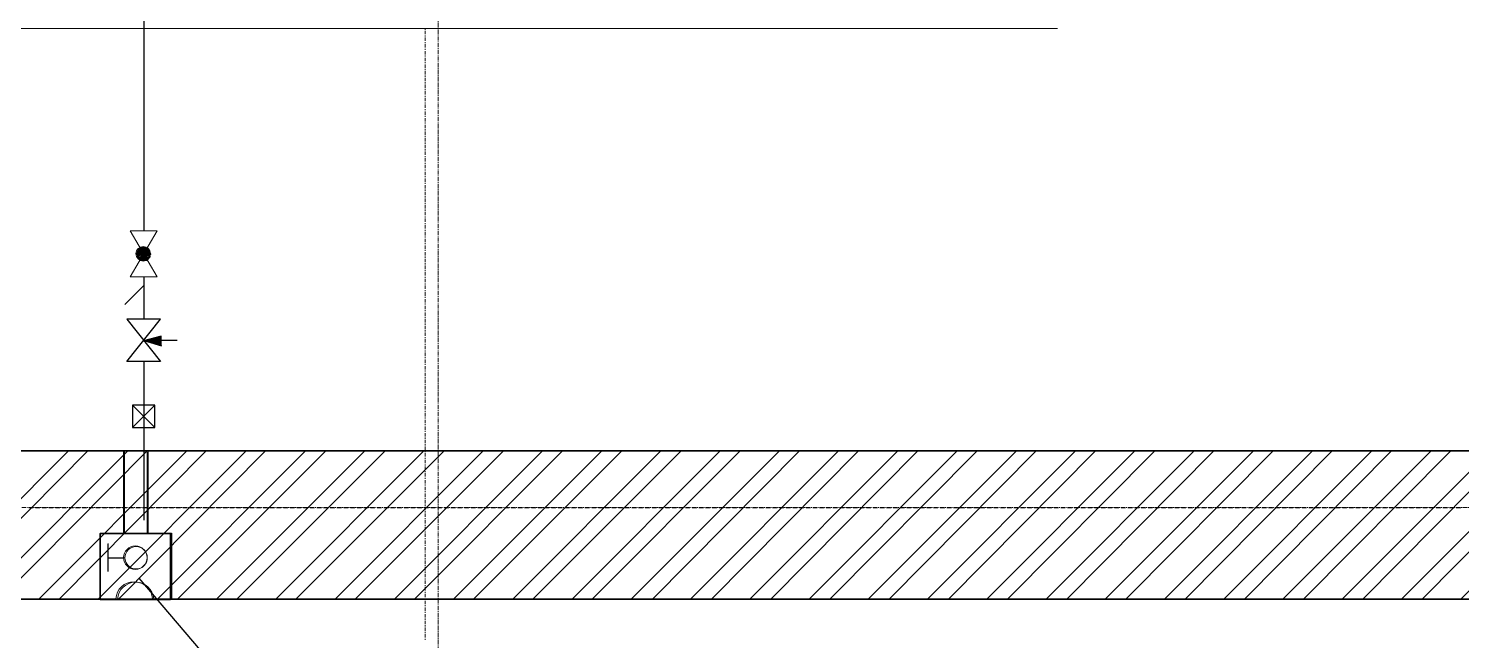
# Model space of a CAD drawing. Header units: millimetres. Extents: x -10178924 to 11692288, y -947381 to 58396.
# Drawn here: x 732853 to 738282, y -829243 to -826926 of the extents above; entities that cross this region are included whole.
import ezdxf

# ---------------------------------------------------------------- set-up
doc = ezdxf.new("R2010")
doc.units = ezdxf.units.MM
doc.linetypes.add('осевая', pattern=[50.8, 31.75, -6.35, 6.35, -6.35])
for name, color, linetype, lineweight in [('_В1', 5, 'Continuous', 9), ('PDF _0', 7, 'Continuous', 9), ('Размеры осевые', 153, 'Continuous', 9), ('Стены.1', 7, 'Continuous', 25), ('Текст 0.09', 250, 'Continuous', 5), ('ШТРИХОВКА', 252, 'Continuous', 15)]:
    doc.layers.add(name, color=color, linetype=linetype, lineweight=lineweight)
for name, color, linetype in [('_надписи_вода', 7, 'Continuous'), ('PDF __В1', 5, 'Continuous'), ('PDF __надписи_вода', 7, 'Continuous'), ('PDF _В1_Арматура', 7, 'Continuous'), ('PDF _ВК_Арматура', 3, 'Continuous'), ('PDF _ВК_В1', 5, 'Continuous'), ('PDF _Стены.1', 7, 'Continuous')]:
    doc.layers.add(name, color=color, linetype=linetype)
for name, color, linetype, true_color in [('PDF _Контур пол Подвал', 7, 'Continuous', 0xcd6928), ('PDF _Размеры осевые', 7, 'Continuous', 0x5d6970), ('PDF _штриховка', 7, 'Continuous', 0x95834a)]:
    doc.layers.add(name, color=color, linetype=linetype, true_color=true_color)

# ---------------------------------------------------------------- blocks, each defined once
blk = doc.blocks.new('A$C5282721b')
at = {"layer": 'ШТРИХОВКА', "ltscale": 100, "true_color": 0x000000, "transparency": 33554687}
h = blk.add_hatch(dxfattribs=at)
h.set_pattern_fill('ANSI31', color=18, scale=50)
h.set_pattern_definition([(45, (-79853.19, 25128.16), (-112.2532, 112.2532), [])])
h.paths.add_polyline_path([(5440.998, -31868.119), (-7386.275, -31868.119), (-7386.275, -48296.478), (61378.75, -48296.478), (61378.75, -31842.839), (41035.118, -31842.839), (41035.118, -31656.036), (40796.248, -31656.036), (40796.248, -31842.839), (40629.962, -31842.839), (40629.962, -31942.839), (40605.14, -34348.621), (40629.93, -32405.355), (39128.581, -32429.908), (40629.962, -32402.839), (40629.675, -32155.326), (39132.149, -32179.816), (39135.64, -31968.17), (38886.085, -31968.17), (38879.867, -32433.975), (40623.548, -32405.459), (40553.111, -38427.181), (40243.01, -38425.516), (40241.748, -38827.97), (43340.219, -38835.027), (43340.219, -38442.147), (40953.116, -38429.329), (41029.994, -32402.839), (54378.974, -32402.839), (54378.974, -35923.465), (54778.974, -35923.465), (54778.974, -32402.839), (60818.75, -32402.839), (60818.75, -41309.464), (60472.291, -41309.464), (60472.291, -41709.464), (60818.75, -41709.464), (60818.75, -47736.478), (44025.201, -47736.478), (44013.125, -46167.929), (43613.137, -46171.008), (43625.189, -47736.478), (27189.462, -47736.478), (27189.462, -44565.139), (26789.462, -44565.139), (26789.462, -47736.478), (10401.743, -47736.478), (10394.408, -46134.647), (9994.404, -46134.678), (10001.739, -47736.478), (-6826.275, -47736.478), (-6826.275, -41729.869), (-6530.734, -41731.097), (-6529.072, -41331.1), (-6826.275, -41329.865), (-6826.275, -32428.119), (-762.705, -32428.119), (-770.891, -36004.088), (-370.903, -36005.35), (-362.703, -32428.119), (5640.998, -32428.119), (5640.998, -31868.119)])
h.paths.add_polyline_path([(3584.804, -41373.023), (3584.804, -41773.13), (9973.974, -41799.679), (9987.536, -44634.678), (10387.54, -44634.678), (10372.735, -41401.332)], flags=17)
h.paths.add_polyline_path([(2513.142, -41768.578), (2514.803, -41368.779), (-383.184, -41356.638), (-371.114, -37407.013), (-774.123, -37406.088), (-783.181, -41354.976), (-5508.242, -41335.314), (-5509.901, -41734.604)], flags=17)
at = {"layer": '_В1', "color": 18, "true_color": 0x000000, "transparency": 33554687}
for p, q in [((10796.09, -48085.958), (10795.778, -48191.958)), ((10859.105, -48139.833), (10795.927, -48139.647))]:
    blk.add_line(p, q, dxfattribs=at)
blk.add_circle((10901.597, -48139.916), 42.492, dxfattribs=at)
blk.add_arc((10899.676, -48301.362), 68.745, 4.546329, 176.452971, dxfattribs=at)
at = {"layer": '_надписи_вода', "color": 18, "lineweight": 30, "true_color": 0x000000, "transparency": 33554687}
for p, q in [((10856.085, -47736.478), (10856.085, -48046.478)), ((10946.085, -47737.731), (10946.085, -48046.478))]:
    blk.add_line(p, q, dxfattribs=at)
for points in [[(11036.085, -48296.478), (10766.085, -48296.478), (10766.085, -48046.478), (11036.085, -48046.478)], [(10766.085, -48046.478), (11036.085, -48046.478), (11036.085, -48296.478), (10766.085, -48296.478)], [(11036.085, -48296.478), (10766.085, -48296.478), (10766.085, -48046.478), (11036.085, -48046.478)], [(11036.085, -48296.478), (10766.085, -48296.478), (10766.085, -48046.478), (11036.085, -48046.478)]]:
    blk.add_lwpolyline(points, close=True, dxfattribs=at)
at = {"layer": 'Размеры осевые', "color": 251, "linetype": 'осевая', "ltscale": 0.5, "transparency": 33554687}
for p, q in [((12046.848, -52200), (12046.848, -40100)), ((-9750, -47950), (62308.109, -47950))]:
    blk.add_line(p, q, dxfattribs=at)
at = {"layer": 'Стены.1', "color": 18, "linetype": 'Continuous', "true_color": 0x000000, "transparency": 33554687, "flags": 128}
for points in [[(26789.462, -47736.478), (10401.743, -47736.478)], [(27189.462, -48296.478), (10001.739, -48296.478)]]:
    blk.add_lwpolyline(points, dxfattribs=at)
at = {"layer": 'Текст 0.09', "color": 7, "linetype": 'ByBlock', "lineweight": -2, "ltscale": 100, "transparency": 33554687}
blk.add_lwpolyline([(10911.706, -48217.225), (11754.224, -49206.186)], dxfattribs=at)
blk.add_lwpolyline([(10911.706, -48217.225), (11754.224, -49206.186)], dxfattribs=at)
at = {"layer": 'Текст 0.09', "color": 7, "ltscale": 100, "transparency": 33554687}
blk.add_solid([(10911.683, -48217.245), (10911.589, -48217.088), (10911.729, -48217.206)], dxfattribs=at)
blk.add_solid([(10911.683, -48217.245), (10911.589, -48217.088), (10911.729, -48217.206)], dxfattribs=at)

msp = doc.modelspace()

# ---------------------------------------------------------------- linework, layer by layer
at = {"layer": 'PDF _0', "lineweight": 25}
msp.add_lwpolyline([(733246.8, -828437), (733331.4, -828437), (733331.4, -828352.3), (733246.8, -828352.3)], close=True, dxfattribs=at)
for points in [[(733246.8, -828352.3), (733331.4, -828436.9)], [(733331.4, -828352.3), (733246.8, -828436.9)]]:
    msp.add_lwpolyline(points, dxfattribs=at)
at = {"layer": 'PDF __В1', "lineweight": 9}
for points in [[(733153.6, -828877.2), (733153.6, -828983.1)], [(733217.1, -828932.3), (733153.6, -828932.3)]]:
    msp.add_lwpolyline(points, dxfattribs=at)
msp.add_circle((733257.3, -828930.1), 44.4, dxfattribs=at)
msp.add_arc((733253.1, -829091), 69.8, 4.5447, 176.4485, dxfattribs=at)
at = {"layer": 'PDF __надписи_вода', "lineweight": 30}
for points in [[(733212.9, -828525.9), (733212.9, -828839.1)], [(733301.8, -828530.1), (733301.8, -828839.1)]]:
    msp.add_lwpolyline(points, dxfattribs=at)
for points in [[(733390.7, -829088.9), (733124, -829088.9), (733124, -828839.1), (733390.7, -828839.1)], [(733124, -828839.1), (733390.7, -828839.1), (733390.7, -829088.9), (733124, -829088.9)], [(733390.7, -829088.9), (733390.7, -828839.1), (733124, -828839.1), (733124, -829088.9), (733390.7, -829088.9), (733124, -829088.9), (733124, -828839.1), (733390.7, -828839.1)]]:
    msp.add_lwpolyline(points, close=True, dxfattribs=at)
at = {"layer": 'PDF _В1_Арматура', "lineweight": 0}
for points in [[(733238.3, -827691.9), (733339.9, -827865.4), (733238.3, -827865.4)], [(733238.3, -827691.9), (733339.9, -827691.9), (733238.3, -827865.4)], [(733272.2, -827789.2), (733267.9, -827793.5), (733272.2, -827789.2)], [(733297.6, -827772.3), (733289.1, -827780.8), (733297.6, -827772.3)], [(733314.5, -827789.2), (733310.3, -827793.5), (733314.5, -827789.2)]]:
    msp.add_lwpolyline(points, dxfattribs=at)
msp.add_circle((733287, -827778.7), 27.5, dxfattribs=at)
at = {"layer": 'PDF _В1_Арматура', "transparency": 33554559}
for points in [[(733289.1, -827780.8), (733259.5, -827780.8), (733280.6, -827772.3)], [(733259.5, -827780.8), (733280.6, -827772.3), (733263.7, -827772.3)], [(733263.7, -827785), (733289.1, -827780.8), (733259.5, -827780.8)], [(733272.2, -827768.1), (733263.7, -827768.1), (733267.9, -827763.8)], [(733280.6, -827772.3), (733263.7, -827772.3), (733272.2, -827768.1)], [(733263.7, -827772.3), (733272.2, -827768.1), (733263.7, -827768.1)], [(733280.6, -827785), (733263.7, -827785), (733289.1, -827780.8)], [(733272.2, -827789.2), (733263.7, -827789.2), (733280.6, -827785)], [(733263.7, -827789.2), (733280.6, -827785), (733263.7, -827785)], [(733267.9, -827793.5), (733272.2, -827789.2), (733263.7, -827789.2)], [(733310.3, -827759.6), (733267.9, -827759.6), (733306, -827755.4)], [(733267.9, -827759.6), (733306, -827755.4), (733272.2, -827755.4)], [(733310.3, -827763.8), (733267.9, -827763.8), (733310.3, -827759.6)], [(733267.9, -827763.8), (733310.3, -827759.6), (733267.9, -827759.6)], [(733272.2, -827768.1), (733310.3, -827763.8), (733267.9, -827763.8)], [(733310.3, -827793.5), (733267.9, -827793.5), (733297.6, -827785)], [(733267.9, -827793.5), (733297.6, -827785), (733280.6, -827785)], [(733310.3, -827797.7), (733267.9, -827797.7), (733310.3, -827793.5)], [(733267.9, -827797.7), (733310.3, -827793.5), (733267.9, -827793.5)], [(733272.2, -827801.9), (733310.3, -827797.7), (733267.9, -827797.7)], [(733306, -827755.4), (733272.2, -827755.4), (733301.8, -827755.4)], [(733272.2, -827755.4), (733301.8, -827755.4), (733276.4, -827755.4)], [(733306, -827768.1), (733272.2, -827768.1), (733310.3, -827763.8)], [(733280.6, -827772.3), (733306, -827768.1), (733272.2, -827768.1)], [(733306, -827801.9), (733272.2, -827801.9), (733310.3, -827797.7)], [(733276.4, -827806.2), (733306, -827801.9), (733272.2, -827801.9)], [(733301.8, -827755.4), (733276.4, -827755.4), (733297.6, -827751.1)], [(733276.4, -827755.4), (733297.6, -827751.1), (733280.6, -827751.1)], [(733301.8, -827806.2), (733276.4, -827806.2), (733306, -827801.9)], [(733297.6, -827751.1), (733280.6, -827751.1), (733293.3, -827751.1)], [(733280.6, -827751.1), (733293.3, -827751.1), (733284.9, -827751.1)], [(733297.6, -827772.3), (733280.6, -827772.3), (733306, -827768.1)], [(733289.1, -827780.8), (733297.6, -827772.3), (733280.6, -827772.3)], [(733289.1, -827780.8), (733289.1, -827780.8), (733280.6, -827785)], [(733289.1, -827780.8), (733280.6, -827785), (733297.6, -827785)], [(733293.3, -827751.1), (733284.9, -827751.1), (733289.1, -827751.1)], [(733318.7, -827780.8), (733289.1, -827780.8), (733314.5, -827772.3)], [(733289.1, -827780.8), (733314.5, -827772.3), (733297.6, -827772.3)], [(733297.6, -827785), (733318.7, -827780.8), (733289.1, -827780.8)], [(733314.5, -827772.3), (733297.6, -827772.3), (733314.5, -827768.1)], [(733297.6, -827772.3), (733314.5, -827768.1), (733306, -827768.1)], [(733314.5, -827785), (733297.6, -827785), (733318.7, -827780.8)], [(733306, -827789.2), (733314.5, -827785), (733297.6, -827785)], [(733306, -827768.1), (733314.5, -827768.1), (733310.3, -827763.8)], [(733314.5, -827789.2), (733306, -827789.2), (733314.5, -827785)], [(733310.3, -827793.5), (733314.5, -827789.2), (733306, -827789.2)], [(733280.6, -827806.2), (733301.8, -827806.2), (733276.4, -827806.2)], [(733284.9, -827806.2), (733297.6, -827806.2), (733280.6, -827806.2)], [(733297.6, -827806.2), (733280.6, -827806.2), (733301.8, -827806.2)], [(733289.1, -827806.2), (733293.3, -827806.2), (733284.9, -827806.2)], [(733293.3, -827806.2), (733284.9, -827806.2), (733297.6, -827806.2)]]:
    msp.add_solid(points, dxfattribs=at)
at = {"layer": 'PDF _ВК_Арматура', "lineweight": 25}
for points in [[(733289.1, -827899.3), (733217.1, -827971.3)], [(733289.1, -827865.4), (733289.1, -828026.3)], [(733352.6, -828026.3), (733225.6, -828026.3)], [(733416.1, -828106.7), (733289.1, -828106.7), (733356.8, -828089.8)], [(733289.1, -828106.7), (733356.8, -828127.9)]]:
    msp.add_lwpolyline(points, dxfattribs=at)
msp.add_lwpolyline([(733225.6, -828026.3), (733352.6, -828187.2), (733225.6, -828187.2), (733352.6, -828026.3)], close=True, dxfattribs=at)
at = {"layer": 'PDF _ВК_Арматура', "transparency": 33554559}
for points in [[(733356.8, -828089.8), (733289.1, -828106.7), (733356.8, -828106.7)], [(733289.1, -828106.7), (733356.8, -828106.7), (733356.8, -828127.9)]]:
    msp.add_solid(points, dxfattribs=at)
at = {"layer": 'PDF _ВК_В1', "lineweight": 30}
for points in [[(733289.1, -821291), (733289.1, -827691.6)], [(733289.1, -828187.2), (733289.1, -828788.3)]]:
    msp.add_lwpolyline(points, dxfattribs=at)
at = {"layer": 'PDF _Контур пол Подвал', "lineweight": 9}
msp.add_lwpolyline([(736752, -826925.6), (727210.4, -826925.6)], dxfattribs=at)
at = {"layer": 'PDF _Размеры осевые', "lineweight": 9}
for points in [[(734355.9, -826929.9), (734355.9, -826925.6)], [(734355.9, -826946.8), (734355.9, -826934.1)], [(734355.9, -826955.3), (734355.9, -826951)], [(734355.9, -826972.2), (734355.9, -826959.5)], [(734355.9, -826980.7), (734355.9, -826976.4)], [(734355.9, -826997.6), (734355.9, -826984.9)], [(734355.9, -827006.1), (734355.9, -827001.8)], [(734355.9, -827023), (734355.9, -827010.3)], [(734355.9, -827031.5), (734355.9, -827027.2)], [(734355.9, -827048.4), (734355.9, -827035.7)], [(734355.9, -827056.9), (734355.9, -827052.6)], [(734355.9, -827073.8), (734355.9, -827061.1)], [(734355.9, -827082.3), (734355.9, -827078)], [(734355.9, -827099.2), (734355.9, -827086.5)], [(734355.9, -827107.7), (734355.9, -827103.4)], [(734355.9, -827124.6), (734355.9, -827111.9)], [(734355.9, -827133.1), (734355.9, -827128.8)], [(734355.9, -827150), (734355.9, -827137.3)], [(734355.9, -827158.5), (734355.9, -827154.2)], [(734355.9, -827175.4), (734355.9, -827162.7)], [(734355.9, -827183.9), (734355.9, -827179.6)], [(734355.9, -827200.8), (734355.9, -827188.1)], [(734355.9, -827209.3), (734355.9, -827205)], [(734355.9, -827226.2), (734355.9, -827213.5)], [(734355.9, -827234.7), (734355.9, -827230.4)], [(734355.9, -827251.6), (734355.9, -827238.9)], [(734355.9, -827260.1), (734355.9, -827255.8)], [(734355.9, -827277), (734355.9, -827264.3)], [(734355.9, -827285.5), (734355.9, -827281.2)], [(734355.9, -827302.4), (734355.9, -827289.7)], [(734355.9, -827310.9), (734355.9, -827306.6)], [(734355.9, -827327.8), (734355.9, -827315.1)], [(734355.9, -827336.3), (734355.9, -827332)], [(734355.9, -827353.2), (734355.9, -827340.5)], [(734355.9, -827361.7), (734355.9, -827357.4)], [(734355.9, -827378.6), (734355.9, -827365.9)], [(734355.9, -827387.1), (734355.9, -827382.8)], [(734355.9, -827404), (734355.9, -827391.3)], [(734355.9, -827412.5), (734355.9, -827408.2)], [(734355.9, -827429.4), (734355.9, -827416.7)], [(734355.9, -827437.9), (734355.9, -827433.6)], [(734355.9, -827454.8), (734355.9, -827442.1)], [(734355.9, -827463.3), (734355.9, -827459)], [(734355.9, -827480.2), (734355.9, -827467.5)], [(734355.9, -827488.7), (734355.9, -827484.4)], [(734355.9, -827505.6), (734355.9, -827492.9)], [(734355.9, -827514.1), (734355.9, -827509.8)], [(734355.9, -827531), (734355.9, -827518.3)], [(734355.9, -827539.5), (734355.9, -827535.2)], [(734355.9, -827556.4), (734355.9, -827543.7)], [(734355.9, -827564.9), (734355.9, -827560.6)], [(734355.9, -827581.8), (734355.9, -827569.1)], [(734355.9, -827590.3), (734355.9, -827586)], [(734355.9, -827607.2), (734355.9, -827594.5)], [(734355.9, -827615.7), (734355.9, -827611.4)], [(734355.9, -827632.6), (734355.9, -827619.9)], [(734355.9, -827641.1), (734355.9, -827636.8)], [(734355.9, -827658), (734355.9, -827645.3)], [(734355.9, -827666.5), (734355.9, -827662.2)], [(734355.9, -827683.4), (734355.9, -827670.7)], [(734355.9, -827691.9), (734355.9, -827687.6)], [(734355.9, -827708.8), (734355.9, -827696.1)], [(734355.9, -827717.3), (734355.9, -827713)], [(734355.9, -827734.2), (734355.9, -827721.5)], [(734355.9, -827742.7), (734355.9, -827738.4)], [(734355.9, -827759.6), (734355.9, -827746.9)], [(734355.9, -827768.1), (734355.9, -827763.8)], [(734355.9, -827785), (734355.9, -827772.3)], [(734355.9, -827793.5), (734355.9, -827789.2)], [(734355.9, -827810.4), (734355.9, -827797.7)], [(734355.9, -827818.9), (734355.9, -827814.6)], [(734355.9, -827835.8), (734355.9, -827823.1)], [(734355.9, -827844.3), (734355.9, -827840)], [(734355.9, -827861.2), (734355.9, -827848.5)], [(734355.9, -827869.7), (734355.9, -827865.4)], [(734355.9, -827886.6), (734355.9, -827873.9)], [(734355.9, -827895.1), (734355.9, -827890.8)], [(734355.9, -827912), (734355.9, -827899.3)], [(734355.9, -827920.5), (734355.9, -827916.2)], [(734355.9, -827937.4), (734355.9, -827924.7)], [(734355.9, -827945.9), (734355.9, -827941.6)], [(734355.9, -827962.8), (734355.9, -827950.1)], [(734355.9, -827971.3), (734355.9, -827967)], [(734355.9, -827988.2), (734355.9, -827975.5)], [(734355.9, -827996.7), (734355.9, -827992.4)], [(734355.9, -828013.6), (734355.9, -828000.9)], [(734355.9, -828022.1), (734355.9, -828017.8)], [(734355.9, -828039), (734355.9, -828026.3)], [(734355.9, -828047.5), (734355.9, -828043.2)], [(734355.9, -828064.4), (734355.9, -828051.7)], [(734355.9, -828072.9), (734355.9, -828068.6)], [(734355.9, -828089.8), (734355.9, -828077.1)], [(734355.9, -828098.3), (734355.9, -828094)], [(734355.9, -828115.2), (734355.9, -828102.5)], [(734355.9, -828123.7), (734355.9, -828119.4)], [(734355.9, -828140.6), (734355.9, -828127.9)], [(734355.9, -828149.1), (734355.9, -828144.8)], [(734355.9, -828166), (734355.9, -828153.3)], [(734355.9, -828174.5), (734355.9, -828170.2)], [(734355.9, -828191.4), (734355.9, -828178.7)], [(734355.9, -828199.9), (734355.9, -828195.6)], [(734355.9, -828216.8), (734355.9, -828204.1)], [(734355.9, -828225.3), (734355.9, -828221)], [(734355.9, -828242.2), (734355.9, -828229.5)], [(734355.9, -828250.7), (734355.9, -828246.4)], [(734355.9, -828267.6), (734355.9, -828254.9)], [(734355.9, -828276.1), (734355.9, -828271.9)], [(734355.9, -828293), (734355.9, -828280.3)], [(734355.9, -828301.5), (734355.9, -828297.3)], [(734355.9, -828318.4), (734355.9, -828305.7)], [(734355.9, -828326.9), (734355.9, -828322.7)], [(734355.9, -828343.8), (734355.9, -828331.1)], [(734355.9, -828352.3), (734355.9, -828348.1)], [(734355.9, -828369.2), (734355.9, -828356.5)], [(734355.9, -828377.7), (734355.9, -828373.5)], [(734355.9, -828394.6), (734355.9, -828381.9)], [(734355.9, -828403.1), (734355.9, -828398.9)], [(734355.9, -828420), (734355.9, -828407.3)], [(734355.9, -828428.5), (734355.9, -828424.3)], [(734355.9, -828445.4), (734355.9, -828432.7)], [(734355.9, -828453.9), (734355.9, -828449.7)], [(734355.9, -828470.8), (734355.9, -828458.1)], [(734355.9, -828479.3), (734355.9, -828475.1)], [(734355.9, -828496.2), (734355.9, -828483.5)], [(734355.9, -828504.7), (734355.9, -828500.5)], [(734355.9, -828521.6), (734355.9, -828508.9)], [(734355.9, -828530.1), (734355.9, -828525.9)], [(734355.9, -828547), (734355.9, -828534.3)], [(734355.9, -828555.5), (734355.9, -828551.3)], [(734355.9, -828572.4), (734355.9, -828559.7)], [(734355.9, -828580.9), (734355.9, -828576.7)], [(734355.9, -828597.8), (734355.9, -828585.1)], [(734355.9, -828606.3), (734355.9, -828602.1)], [(734355.9, -828623.2), (734355.9, -828610.5)], [(734355.9, -828631.7), (734355.9, -828627.5)], [(734355.9, -828648.6), (734355.9, -828635.9)], [(734355.9, -828657.1), (734355.9, -828652.9)], [(734355.9, -828674), (734355.9, -828661.3)], [(734355.9, -828682.5), (734355.9, -828678.3)], [(734355.9, -828699.4), (734355.9, -828686.7)], [(734355.9, -828707.9), (734355.9, -828703.7)], [(734355.9, -828724.8), (734355.9, -828712.1)], [(732853.1, -828741.8), (732870, -828741.8)], [(732874.2, -828741.8), (732874.2, -828741.8)], [(732878.5, -828741.8), (732895.4, -828741.8)], [(732899.6, -828741.8), (732899.6, -828741.8)], [(732903.9, -828741.8), (732920.8, -828741.8)], [(732925, -828741.8), (732925, -828741.8)], [(732929.3, -828741.8), (732946.2, -828741.8)], [(732950.4, -828741.8), (732950.4, -828741.8)], [(732954.7, -828741.8), (732971.6, -828741.8)], [(732975.8, -828741.8), (732975.8, -828741.8)], [(732980.1, -828741.8), (732997, -828741.8)], [(733001.2, -828741.8), (733001.2, -828741.8)], [(733005.5, -828741.8), (733022.4, -828741.8)], [(733026.6, -828741.8), (733026.6, -828741.8)], [(733030.9, -828741.8), (733047.8, -828741.8)], [(733052, -828741.8), (733052, -828741.8)], [(733056.3, -828741.8), (733073.2, -828741.8)], [(733077.4, -828741.8), (733077.4, -828741.8)], [(733081.7, -828741.8), (733098.6, -828741.8)], [(733102.8, -828741.8), (733102.8, -828741.8)], [(733107.1, -828741.8), (733124, -828741.8)], [(733128.2, -828741.8), (733128.2, -828741.8)], [(733132.5, -828741.8), (733149.4, -828741.8)], [(733153.6, -828741.8), (733153.6, -828741.8)], [(733157.9, -828741.8), (733174.8, -828741.8)], [(733179, -828741.8), (733179, -828741.8)], [(733183.3, -828741.8), (733200.2, -828741.8)], [(733204.4, -828741.8), (733204.4, -828741.8)], [(733208.7, -828741.8), (733225.6, -828741.8)], [(733229.8, -828741.8), (733229.8, -828741.8)], [(733234.1, -828741.8), (733251, -828741.8)], [(733255.2, -828741.8), (733255.2, -828741.8)], [(733259.5, -828741.8), (733276.4, -828741.8)], [(733280.6, -828741.8), (733280.6, -828741.8)], [(733284.9, -828741.8), (733301.8, -828741.8)], [(733306, -828741.8), (733306, -828741.8)], [(733310.3, -828741.8), (733327.2, -828741.8)], [(733331.4, -828741.8), (733331.4, -828741.8)], [(733335.7, -828741.8), (733352.6, -828741.8)], [(733356.8, -828741.8), (733356.8, -828741.8)], [(733361.1, -828741.8), (733378, -828741.8)], [(733382.2, -828741.8), (733382.2, -828741.8)], [(733386.5, -828741.8), (733403.4, -828741.8)], [(733407.6, -828741.8), (733407.6, -828741.8)], [(733411.9, -828741.8), (733428.8, -828741.8)], [(733433, -828741.8), (733433, -828741.8)], [(733437.3, -828741.8), (733454.2, -828741.8)], [(733458.4, -828741.8), (733458.4, -828741.8)], [(733462.7, -828741.8), (733479.6, -828741.8)], [(733483.8, -828741.8), (733483.8, -828741.8)], [(733488.1, -828741.8), (733505, -828741.8)], [(733509.2, -828741.8), (733509.2, -828741.8)], [(733513.5, -828741.8), (733530.4, -828741.8)], [(733534.6, -828741.8), (733534.6, -828741.8)], [(733538.9, -828741.8), (733555.8, -828741.8)], [(733560, -828741.8), (733560, -828741.8)], [(733564.3, -828741.8), (733581.2, -828741.8)], [(733585.4, -828741.8), (733585.4, -828741.8)], [(733589.7, -828741.8), (733606.6, -828741.8)], [(733610.8, -828741.8), (733610.8, -828741.8)], [(733615.1, -828741.8), (733632, -828741.8)], [(733636.2, -828741.8), (733636.2, -828741.8)], [(733640.5, -828741.8), (733657.4, -828741.8)], [(733661.6, -828741.8), (733661.6, -828741.8)], [(733665.9, -828741.8), (733682.8, -828741.8)], [(733687, -828741.8), (733687, -828741.8)], [(733691.3, -828741.8), (733708.2, -828741.8)], [(733712.4, -828741.8), (733712.4, -828741.8)], [(733716.7, -828741.8), (733733.6, -828741.8)], [(733737.8, -828741.8), (733737.8, -828741.8)], [(733742.1, -828741.8), (733759, -828741.8)], [(733763.2, -828741.8), (733763.2, -828741.8)], [(733767.5, -828741.8), (733784.4, -828741.8)], [(733788.6, -828741.8), (733788.6, -828741.8)], [(733792.9, -828741.8), (733809.8, -828741.8)], [(733814, -828741.8), (733814, -828741.8)], [(733818.3, -828741.8), (733835.2, -828741.8)], [(733839.4, -828741.8), (733839.4, -828741.8)], [(733843.7, -828741.8), (733860.6, -828741.8)], [(733864.8, -828741.8), (733864.8, -828741.8)], [(733869.1, -828741.8), (733886, -828741.8)], [(733890.2, -828741.8), (733890.2, -828741.8)], [(733894.5, -828741.8), (733911.4, -828741.8)], [(733915.6, -828741.8), (733915.6, -828741.8)], [(733919.9, -828741.8), (733936.8, -828741.8)], [(733941, -828741.8), (733941, -828741.8)], [(733945.3, -828741.8), (733962.2, -828741.8)], [(733966.4, -828741.8), (733966.4, -828741.8)], [(733970.7, -828741.8), (733987.6, -828741.8)], [(733991.8, -828741.8), (733991.8, -828741.8)], [(733996.1, -828741.8), (734013, -828741.8)], [(734017.2, -828741.8), (734017.2, -828741.8)], [(734021.5, -828741.8), (734038.4, -828741.8)], [(734042.6, -828741.8), (734042.6, -828741.8)], [(734046.9, -828741.8), (734063.8, -828741.8)], [(734068, -828741.8), (734068, -828741.8)], [(734072.3, -828741.8), (734089.2, -828741.8)], [(734093.4, -828741.8), (734093.4, -828741.8)], [(734097.7, -828741.8), (734114.6, -828741.8)], [(734118.8, -828741.8), (734118.8, -828741.8)], [(734123.1, -828741.8), (734140, -828741.8)], [(734144.2, -828741.8), (734144.2, -828741.8)], [(734148.5, -828741.8), (734165.4, -828741.8)], [(734169.6, -828741.8), (734169.6, -828741.8)], [(734173.9, -828741.8), (734190.8, -828741.8)], [(734195, -828741.8), (734195, -828741.8)], [(734199.3, -828741.8), (734216.2, -828741.8)], [(734220.4, -828741.8), (734220.4, -828741.8)], [(734224.7, -828741.8), (734241.6, -828741.8)], [(734245.8, -828741.8), (734245.8, -828741.8)], [(734250.1, -828741.8), (734267, -828741.8)], [(734271.2, -828741.8), (734271.2, -828741.8)], [(734275.5, -828741.8), (734292.4, -828741.8)], [(734296.6, -828741.8), (734296.6, -828741.8)], [(734300.9, -828741.8), (734317.8, -828741.8)], [(734322, -828741.8), (734322, -828741.8)], [(734326.3, -828741.8), (734343.2, -828741.8)], [(734347.4, -828741.8), (734347.4, -828741.8)], [(734351.7, -828741.8), (734368.6, -828741.8)], [(734355.9, -828733.3), (734355.9, -828729.1)], [(734355.9, -828750.2), (734355.9, -828737.5)], [(734355.9, -828758.7), (734355.9, -828754.5)], [(734355.9, -828775.6), (734355.9, -828762.9)], [(734355.9, -828784.1), (734355.9, -828779.9)], [(734372.8, -828741.8), (734372.8, -828741.8)], [(734377.1, -828741.8), (734394, -828741.8)], [(734398.2, -828741.8), (734398.2, -828741.8)], [(734402.5, -828741.8), (734419.4, -828741.8)], [(734423.6, -828741.8), (734423.6, -828741.8)], [(734427.9, -828741.8), (734444.8, -828741.8)], [(734449, -828741.8), (734449, -828741.8)], [(734453.3, -828741.8), (734470.2, -828741.8)], [(734474.4, -828741.8), (734474.4, -828741.8)], [(734478.7, -828741.8), (734495.6, -828741.8)], [(734499.8, -828741.8), (734499.8, -828741.8)], [(734504.1, -828741.8), (734521, -828741.8)], [(734525.2, -828741.8), (734525.2, -828741.8)], [(734529.5, -828741.8), (734546.4, -828741.8)], [(734550.6, -828741.8), (734550.6, -828741.8)], [(734554.9, -828741.8), (734571.8, -828741.8)], [(734576, -828741.8), (734576, -828741.8)], [(734580.3, -828741.8), (734597.2, -828741.8)], [(734601.4, -828741.8), (734601.4, -828741.8)], [(734605.7, -828741.8), (734622.6, -828741.8)], [(734626.8, -828741.8), (734626.8, -828741.8)], [(734631.1, -828741.8), (734648, -828741.8)], [(734652.2, -828741.8), (734652.2, -828741.8)], [(734656.5, -828741.8), (734673.4, -828741.8)], [(734677.6, -828741.8), (734677.6, -828741.8)], [(734681.9, -828741.8), (734698.8, -828741.8)], [(734703, -828741.8), (734703, -828741.8)], [(734707.3, -828741.8), (734724.2, -828741.8)], [(734728.4, -828741.8), (734728.4, -828741.8)], [(734732.7, -828741.8), (734749.6, -828741.8)], [(734753.8, -828741.8), (734753.8, -828741.8)], [(734758.1, -828741.8), (734775, -828741.8)], [(734779.2, -828741.8), (734779.2, -828741.8)], [(734783.5, -828741.8), (734800.4, -828741.8)], [(734804.6, -828741.8), (734804.6, -828741.8)], [(734808.9, -828741.8), (734825.8, -828741.8)], [(734830, -828741.8), (734830, -828741.8)], [(734834.3, -828741.8), (734851.2, -828741.8)], [(734855.4, -828741.8), (734855.4, -828741.8)], [(734859.7, -828741.8), (734876.6, -828741.8)], [(734880.8, -828741.8), (734880.8, -828741.8)], [(734885.1, -828741.8), (734902, -828741.8)], [(734906.2, -828741.8), (734906.2, -828741.8)], [(734910.5, -828741.8), (734927.4, -828741.8)], [(734931.6, -828741.8), (734931.6, -828741.8)], [(734935.9, -828741.8), (734952.8, -828741.8)], [(734957, -828741.8), (734957, -828741.8)], [(734961.3, -828741.8), (734978.2, -828741.8)], [(734982.4, -828741.8), (734982.4, -828741.8)], [(734986.7, -828741.8), (735003.6, -828741.8)], [(735007.8, -828741.8), (735007.8, -828741.8)], [(735012.1, -828741.8), (735029, -828741.8)], [(735033.2, -828741.8), (735033.2, -828741.8)], [(735037.5, -828741.8), (735054.4, -828741.8)], [(735058.6, -828741.8), (735058.6, -828741.8)], [(735062.9, -828741.8), (735079.8, -828741.8)], [(735084, -828741.8), (735084, -828741.8)], [(735088.3, -828741.8), (735105.2, -828741.8)], [(735109.4, -828741.8), (735109.4, -828741.8)], [(735113.7, -828741.8), (735130.6, -828741.8)], [(735134.8, -828741.8), (735134.8, -828741.8)], [(735139.1, -828741.8), (735156, -828741.8)], [(735160.2, -828741.8), (735160.2, -828741.8)], [(735164.5, -828741.8), (735181.4, -828741.8)], [(735185.6, -828741.8), (735185.6, -828741.8)], [(735189.9, -828741.8), (735206.8, -828741.8)], [(735211, -828741.8), (735211, -828741.8)], [(735215.3, -828741.8), (735232.2, -828741.8)], [(735236.4, -828741.8), (735236.4, -828741.8)], [(735240.7, -828741.8), (735257.6, -828741.8)], [(735261.8, -828741.8), (735261.8, -828741.8)], [(735266.1, -828741.8), (735283, -828741.8)], [(735287.2, -828741.8), (735287.2, -828741.8)], [(735291.5, -828741.8), (735308.4, -828741.8)], [(735312.6, -828741.8), (735312.6, -828741.8)], [(735316.9, -828741.8), (735333.8, -828741.8)], [(735338, -828741.8), (735338, -828741.8)], [(735342.3, -828741.8), (735359.2, -828741.8)], [(735363.4, -828741.8), (735363.4, -828741.8)], [(735367.7, -828741.8), (735384.6, -828741.8)], [(735388.8, -828741.8), (735388.8, -828741.8)], [(735393.1, -828741.8), (735410, -828741.8)], [(735414.2, -828741.8), (735414.2, -828741.8)], [(735418.5, -828741.8), (735435.4, -828741.8)], [(735439.6, -828741.8), (735439.6, -828741.8)], [(735443.9, -828741.8), (735460.8, -828741.8)], [(735465, -828741.8), (735465, -828741.8)], [(735469.3, -828741.8), (735486.2, -828741.8)], [(735490.4, -828741.8), (735490.4, -828741.8)], [(735494.7, -828741.8), (735511.6, -828741.8)], [(735515.8, -828741.8), (735515.8, -828741.8)], [(735520.1, -828741.8), (735537, -828741.8)], [(735541.2, -828741.8), (735541.2, -828741.8)], [(735545.5, -828741.8), (735562.4, -828741.8)], [(735566.6, -828741.8), (735566.6, -828741.8)], [(735570.9, -828741.8), (735587.8, -828741.8)], [(735592, -828741.8), (735592, -828741.8)], [(735596.3, -828741.8), (735613.2, -828741.8)], [(735617.4, -828741.8), (735617.4, -828741.8)], [(735621.7, -828741.8), (735638.6, -828741.8)], [(735642.8, -828741.8), (735642.8, -828741.8)], [(735647.1, -828741.8), (735664, -828741.8)], [(735668.2, -828741.8), (735668.2, -828741.8)], [(735672.5, -828741.8), (735689.4, -828741.8)], [(735693.6, -828741.8), (735693.6, -828741.8)], [(735697.9, -828741.8), (735714.8, -828741.8)], [(735719, -828741.8), (735719, -828741.8)], [(735723.3, -828741.8), (735740.2, -828741.8)], [(735744.4, -828741.8), (735744.4, -828741.8)], [(735748.7, -828741.8), (735765.6, -828741.8)], [(735769.8, -828741.8), (735769.8, -828741.8)], [(735774.1, -828741.8), (735791, -828741.8)], [(735795.2, -828741.8), (735795.2, -828741.8)], [(735799.5, -828741.8), (735816.4, -828741.8)], [(735820.6, -828741.8), (735820.6, -828741.8)], [(735824.9, -828741.8), (735841.8, -828741.8)], [(735846, -828741.8), (735846, -828741.8)], [(735850.3, -828741.8), (735867.2, -828741.8)], [(735871.4, -828741.8), (735871.4, -828741.8)], [(735875.7, -828741.8), (735892.6, -828741.8)], [(735896.8, -828741.8), (735896.8, -828741.8)], [(735901.1, -828741.8), (735918, -828741.8)], [(735922.2, -828741.8), (735922.2, -828741.8)], [(735926.5, -828741.8), (735943.4, -828741.8)], [(735947.6, -828741.8), (735947.6, -828741.8)], [(735951.9, -828741.8), (735968.8, -828741.8)], [(735973, -828741.8), (735973, -828741.8)], [(735977.3, -828741.8), (735994.2, -828741.8)], [(735998.4, -828741.8), (735998.4, -828741.8)], [(736002.7, -828741.8), (736019.6, -828741.8)], [(736023.8, -828741.8), (736023.8, -828741.8)], [(736028.1, -828741.8), (736045, -828741.8)], [(736049.2, -828741.8), (736049.2, -828741.8)], [(736053.5, -828741.8), (736070.4, -828741.8)], [(736074.7, -828741.8), (736074.7, -828741.8)], [(736078.9, -828741.8), (736095.8, -828741.8)], [(736100, -828741.8), (736100, -828741.8)], [(736104.3, -828741.8), (736121.2, -828741.8)], [(736125.4, -828741.8), (736125.4, -828741.8)], [(736129.7, -828741.8), (736146.6, -828741.8)], [(736150.8, -828741.8), (736150.8, -828741.8)], [(736155.1, -828741.8), (736172, -828741.8)], [(736176.2, -828741.8), (736176.2, -828741.8)], [(736180.5, -828741.8), (736197.4, -828741.8)], [(736201.6, -828741.8), (736201.6, -828741.8)], [(736205.9, -828741.8), (736222.8, -828741.8)], [(736227, -828741.8), (736227, -828741.8)], [(736231.3, -828741.8), (736248.2, -828741.8)], [(736252.4, -828741.8), (736252.4, -828741.8)], [(736256.7, -828741.8), (736273.6, -828741.8)], [(736277.8, -828741.8), (736277.8, -828741.8)], [(736282.1, -828741.8), (736299, -828741.8)], [(736303.3, -828741.8), (736303.3, -828741.8)], [(736307.5, -828741.8), (736324.4, -828741.8)], [(736328.7, -828741.8), (736328.7, -828741.8)], [(736332.9, -828741.8), (736349.8, -828741.8)], [(736354, -828741.8), (736354, -828741.8)], [(736358.3, -828741.8), (736375.2, -828741.8)], [(736379.4, -828741.8), (736379.4, -828741.8)], [(736383.7, -828741.8), (736400.6, -828741.8)], [(736404.8, -828741.8), (736404.8, -828741.8)], [(736409.1, -828741.8), (736426, -828741.8)], [(736430.2, -828741.8), (736430.2, -828741.8)], [(736434.5, -828741.8), (736451.4, -828741.8)], [(736455.6, -828741.8), (736455.6, -828741.8)], [(736459.9, -828741.8), (736476.8, -828741.8)], [(736481, -828741.8), (736481, -828741.8)], [(736485.3, -828741.8), (736502.2, -828741.8)], [(736506.5, -828741.8), (736506.5, -828741.8)], [(736510.7, -828741.8), (736527.6, -828741.8)], [(736531.9, -828741.8), (736531.9, -828741.8)], [(736536.1, -828741.8), (736553, -828741.8)], [(736557.3, -828741.8), (736557.3, -828741.8)], [(736561.5, -828741.8), (736578.4, -828741.8)], [(736582.7, -828741.8), (736582.7, -828741.8)], [(736586.9, -828741.8), (736603.8, -828741.8)], [(736608, -828741.8), (736608, -828741.8)], [(736612.3, -828741.8), (736629.2, -828741.8)], [(736633.4, -828741.8), (736633.4, -828741.8)], [(736637.7, -828741.8), (736654.6, -828741.8)], [(736658.8, -828741.8), (736658.8, -828741.8)], [(736663.1, -828741.8), (736680, -828741.8)], [(736684.2, -828741.8), (736684.2, -828741.8)], [(736688.5, -828741.8), (736705.4, -828741.8)], [(736709.7, -828741.8), (736709.7, -828741.8)], [(736713.9, -828741.8), (736730.8, -828741.8)], [(736735.1, -828741.8), (736735.1, -828741.8)], [(736739.3, -828741.8), (736756.2, -828741.8)], [(736760.5, -828741.8), (736760.5, -828741.8)], [(736764.7, -828741.8), (736781.6, -828741.8)], [(736785.9, -828741.8), (736785.9, -828741.8)], [(736790.1, -828741.8), (736807, -828741.8)], [(736811.3, -828741.8), (736811.3, -828741.8)], [(736815.5, -828741.8), (736832.4, -828741.8)], [(736836.7, -828741.8), (736836.7, -828741.8)], [(736840.9, -828741.8), (736857.8, -828741.8)], [(736862.1, -828741.8), (736862.1, -828741.8)], [(736866.3, -828741.8), (736883.2, -828741.8)], [(736887.4, -828741.8), (736887.4, -828741.8)], [(736891.7, -828741.8), (736908.6, -828741.8)], [(736912.8, -828741.8), (736912.8, -828741.8)], [(736917.1, -828741.8), (736934, -828741.8)], [(736938.3, -828741.8), (736938.3, -828741.8)], [(736942.5, -828741.8), (736959.4, -828741.8)], [(736963.7, -828741.8), (736963.7, -828741.8)], [(736967.9, -828741.8), (736984.8, -828741.8)], [(736989.1, -828741.8), (736989.1, -828741.8)], [(736993.3, -828741.8), (737010.2, -828741.8)], [(737014.5, -828741.8), (737014.5, -828741.8)], [(737018.7, -828741.8), (737035.6, -828741.8)], [(737039.9, -828741.8), (737039.9, -828741.8)], [(737044.1, -828741.8), (737061, -828741.8)], [(737065.3, -828741.8), (737065.3, -828741.8)], [(737069.5, -828741.8), (737086.4, -828741.8)], [(737090.7, -828741.8), (737090.7, -828741.8)], [(737094.9, -828741.8), (737111.8, -828741.8)], [(737116.1, -828741.8), (737116.1, -828741.8)], [(737120.3, -828741.8), (737137.2, -828741.8)], [(737141.5, -828741.8), (737141.5, -828741.8)], [(737145.7, -828741.8), (737162.6, -828741.8)], [(737166.9, -828741.8), (737166.9, -828741.8)], [(737171.1, -828741.8), (737188, -828741.8)], [(737192.3, -828741.8), (737192.3, -828741.8)], [(737196.5, -828741.8), (737213.4, -828741.8)], [(737217.7, -828741.8), (737217.7, -828741.8)], [(737221.9, -828741.8), (737238.8, -828741.8)], [(737243.1, -828741.8), (737243.1, -828741.8)], [(737247.3, -828741.8), (737264.2, -828741.8)], [(737268.5, -828741.8), (737268.5, -828741.8)], [(737272.7, -828741.8), (737289.6, -828741.8)], [(737293.9, -828741.8), (737293.9, -828741.8)], [(737298.1, -828741.8), (737315, -828741.8)], [(737319.3, -828741.8), (737319.3, -828741.8)], [(737323.5, -828741.8), (737340.4, -828741.8)], [(737344.7, -828741.8), (737344.7, -828741.8)], [(737348.9, -828741.8), (737365.8, -828741.8)], [(737370.1, -828741.8), (737370.1, -828741.8)], [(737374.3, -828741.8), (737391.2, -828741.8)], [(737395.5, -828741.8), (737395.5, -828741.8)], [(737399.7, -828741.8), (737416.6, -828741.8)], [(737420.9, -828741.8), (737420.9, -828741.8)], [(737425.1, -828741.8), (737442, -828741.8)], [(737446.3, -828741.8), (737446.3, -828741.8)], [(737450.5, -828741.8), (737467.4, -828741.8)], [(737471.7, -828741.8), (737471.7, -828741.8)], [(737475.9, -828741.8), (737492.8, -828741.8)], [(737497.1, -828741.8), (737497.1, -828741.8)], [(737501.3, -828741.8), (737518.2, -828741.8)], [(737522.5, -828741.8), (737522.5, -828741.8)], [(737526.7, -828741.8), (737543.6, -828741.8)], [(737547.9, -828741.8), (737547.9, -828741.8)], [(737552.1, -828741.8), (737569, -828741.8)], [(737573.3, -828741.8), (737573.3, -828741.8)], [(737577.5, -828741.8), (737594.4, -828741.8)], [(737598.7, -828741.8), (737598.7, -828741.8)], [(737602.9, -828741.8), (737619.8, -828741.8)], [(737624.1, -828741.8), (737624.1, -828741.8)], [(737628.3, -828741.8), (737645.2, -828741.8)], [(737649.5, -828741.8), (737649.5, -828741.8)], [(737653.7, -828741.8), (737670.6, -828741.8)], [(737674.9, -828741.8), (737674.9, -828741.8)], [(737679.1, -828741.8), (737696, -828741.8)], [(737700.3, -828741.8), (737700.3, -828741.8)], [(737704.5, -828741.8), (737721.4, -828741.8)], [(737725.7, -828741.8), (737725.7, -828741.8)], [(737729.9, -828741.8), (737746.8, -828741.8)], [(737751.1, -828741.8), (737751.1, -828741.8)], [(737755.3, -828741.8), (737772.2, -828741.8)], [(737776.5, -828741.8), (737776.5, -828741.8)], [(737780.7, -828741.8), (737797.6, -828741.8)], [(737801.9, -828741.8), (737801.9, -828741.8)], [(737806.1, -828741.8), (737823, -828741.8)], [(737827.3, -828741.8), (737827.3, -828741.8)], [(737831.5, -828741.8), (737848.4, -828741.8)], [(737852.7, -828741.8), (737852.7, -828741.8)], [(737856.9, -828741.8), (737873.8, -828741.8)], [(737878.1, -828741.8), (737878.1, -828741.8)], [(737882.3, -828741.8), (737899.2, -828741.8)], [(737903.5, -828741.8), (737903.5, -828741.8)], [(737907.7, -828741.8), (737924.6, -828741.8)], [(737928.9, -828741.8), (737928.9, -828741.8)], [(737933.1, -828741.8), (737950, -828741.8)], [(737954.3, -828741.8), (737954.3, -828741.8)], [(737958.5, -828741.8), (737975.4, -828741.8)], [(737979.7, -828741.8), (737979.7, -828741.8)], [(737983.9, -828741.8), (738000.8, -828741.8)], [(738005.1, -828741.8), (738005.1, -828741.8)], [(738009.3, -828741.8), (738026.2, -828741.8)], [(738030.5, -828741.8), (738030.5, -828741.8)], [(738034.7, -828741.8), (738051.6, -828741.8)], [(738055.9, -828741.8), (738055.9, -828741.8)], [(738060.1, -828741.8), (738077, -828741.8)], [(738081.3, -828741.8), (738081.3, -828741.8)], [(738085.5, -828741.8), (738102.4, -828741.8)], [(738106.7, -828741.8), (738106.7, -828741.8)], [(738110.9, -828741.8), (738127.8, -828741.8)], [(738132.1, -828741.8), (738132.1, -828741.8)], [(738136.3, -828741.8), (738153.2, -828741.8)], [(738157.5, -828741.8), (738157.5, -828741.8)], [(738161.7, -828741.8), (738178.6, -828741.8)], [(738182.9, -828741.8), (738182.9, -828741.8)], [(738187.1, -828741.8), (738204, -828741.8)], [(738208.3, -828741.8), (738208.3, -828741.8)], [(738212.5, -828741.8), (738229.4, -828741.8)], [(738233.7, -828741.8), (738233.7, -828741.8)], [(738237.9, -828741.8), (738254.8, -828741.8)], [(738259.1, -828741.8), (738259.1, -828741.8)], [(738263.3, -828741.8), (738280.2, -828741.8)], [(734355.9, -828801), (734355.9, -828788.3)], [(734355.9, -828809.5), (734355.9, -828805.3)], [(734355.9, -828826.4), (734355.9, -828813.7)], [(734355.9, -828834.9), (734355.9, -828830.7)], [(734355.9, -828851.8), (734355.9, -828839.1)], [(734355.9, -828860.3), (734355.9, -828856.1)], [(734355.9, -828877.2), (734355.9, -828864.5)], [(734355.9, -828885.7), (734355.9, -828881.5)], [(734355.9, -828902.6), (734355.9, -828889.9)], [(734355.9, -828911.1), (734355.9, -828906.9)], [(734355.9, -828928), (734355.9, -828915.3)], [(734355.9, -828936.5), (734355.9, -828932.3)], [(734355.9, -828953.4), (734355.9, -828940.7)], [(734355.9, -828961.9), (734355.9, -828957.7)], [(734355.9, -828978.8), (734355.9, -828966.1)], [(734355.9, -828987.3), (734355.9, -828983.1)], [(734355.9, -829004.2), (734355.9, -828991.5)], [(734355.9, -829012.7), (734355.9, -829008.5)], [(734355.9, -829029.6), (734355.9, -829016.9)], [(734355.9, -829038.1), (734355.9, -829033.9)], [(734355.9, -829055), (734355.9, -829042.3)], [(734355.9, -829063.5), (734355.9, -829059.3)], [(734355.9, -829080.4), (734355.9, -829067.7)], [(734355.9, -829088.9), (734355.9, -829084.7)], [(734355.9, -829105.8), (734355.9, -829093.1)], [(734355.9, -829114.3), (734355.9, -829110.1)], [(734355.9, -829131.2), (734355.9, -829118.5)], [(734355.9, -829139.7), (734355.9, -829135.5)], [(734355.9, -829156.6), (734355.9, -829143.9)], [(734355.9, -829165.1), (734355.9, -829160.9)], [(734355.9, -829182), (734355.9, -829169.3)], [(734355.9, -829190.5), (734355.9, -829186.3)], [(734355.9, -829207.4), (734355.9, -829194.7)], [(734355.9, -829215.9), (734355.9, -829211.7)], [(734355.9, -829232.8), (734355.9, -829220.1)], [(734355.9, -829241.3), (734355.9, -829237.1)]]:
    msp.add_lwpolyline(points, dxfattribs=at)
at = {"layer": 'PDF _Стены.1', "lineweight": 25}
for points in [[(749147.3, -828525.9), (732760.6, -828525.9)], [(749545.2, -829088.9), (732358.5, -829088.9)]]:
    msp.add_lwpolyline(points, dxfattribs=at)
at = {"layer": 'PDF _штриховка', "color": 251, "lineweight": 5, "true_color": 0x636466}
for points in [[(732518.6, -829088.9), (733077.4, -828525.9)], [(732743, -829088.9), (733301.8, -828525.9)], [(732967.4, -829088.9), (733526.1, -828525.9)], [(733191.7, -829088.9), (733750.5, -828525.9)], [(733416.1, -829088.9), (733979.1, -828525.9)], [(733640.5, -829088.9), (734203.5, -828525.9)], [(733864.8, -829088.9), (734427.8, -828525.9)], [(734089.2, -829088.9), (734652.2, -828525.9)], [(734313.6, -829088.9), (734876.6, -828525.9)], [(734537.9, -829088.9), (735101, -828525.9)], [(734762.3, -829088.9), (735325.3, -828525.9)], [(734986.7, -829088.9), (735549.7, -828525.9)], [(735215.3, -829088.9), (735774.1, -828525.9)], [(735439.6, -829088.9), (735998.4, -828525.9)], [(735664, -829088.9), (736222.8, -828525.9)], [(735888.4, -829088.9), (736447.2, -828525.9)], [(736112.7, -829088.9), (736671.5, -828525.9)], [(736337.1, -829088.9), (736895.9, -828525.9)], [(736561.5, -829088.9), (737120.3, -828525.9)], [(736785.9, -829088.9), (737344.6, -828525.9)], [(737010.2, -829088.9), (737569, -828525.9)], [(737234.6, -829088.9), (737793.4, -828525.9)], [(737459, -829088.9), (738017.7, -828525.9)], [(737683.3, -829088.9), (738242.1, -828525.9)], [(737907.7, -829088.9), (738466.5, -828525.9)], [(738132.1, -829088.9), (738690.8, -828525.9)]]:
    msp.add_lwpolyline(points, dxfattribs=at)

# ---------------------------------------------------------------- block references
msp.add_blockref('A$C5282721b', (722358.6, -780790.4))

doc.saveas('drawing.dxf')
